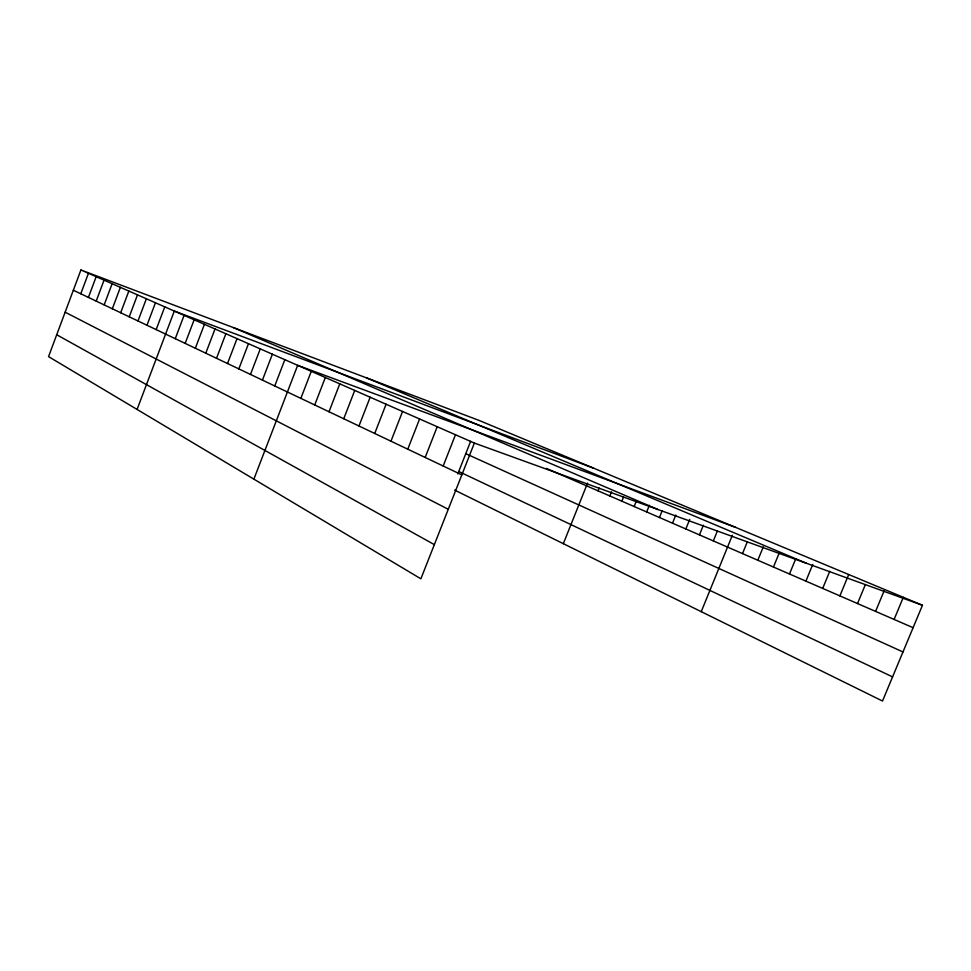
<?xml version="1.0" encoding="UTF-8"?>
<svg xmlns="http://www.w3.org/2000/svg" width="971" height="971" viewBox="0 0 971 971"><rect width="100%" height="100%" fill="white"/><g stroke="black" fill="none" stroke-linecap="round" stroke-linejoin="round"><path stroke-width="1.46" d="M80.909 269.974L48.55 356.612L420.88 578.801L474.37 443.067L80.909 269.974L478.897 420.346L922.45 605.273L882.505 701.026L454.586 490.064M80.787 293.788L88.446 273.288M88.41 297.405L96.165 276.686M96.202 301.107L104.055 280.146M104.176 304.894L112.126 283.702M112.333 308.778L120.38 287.331M120.683 312.747L128.84 291.057M129.24 316.813L137.494 294.868M137.991 320.976L146.366 298.765M146.973 325.236L155.457 302.758M156.161 329.606L164.767 306.86M137.081 409.434L174.307 311.06L593.536 468.143M175.253 338.685L184.089 315.369M185.17 343.394L194.139 319.787M195.353 348.225L204.432 324.314M205.791 353.189L215.016 328.963M216.521 358.287L225.867 333.745M227.53 363.53L237.021 338.648M238.842 368.907L248.479 343.685M250.482 374.43L260.264 348.868M262.437 380.122L272.378 354.209M274.744 385.973L284.843 359.683M253.88 479.14L297.672 365.327L735.581 527.362M300.852 398.377L311.278 371.323M314.713 404.956L325.321 377.488M328.999 411.753L339.789 383.861M343.746 418.756L354.731 390.439M358.979 426.002L370.157 397.224M374.709 433.479L386.094 404.227M390.961 441.198L402.564 411.473M407.771 449.185L419.593 418.974M425.164 457.462L437.217 426.718M443.177 466.019L455.472 434.753M457.778 473.957L470.644 441.295M563.338 543.675L587.552 483.097M598.039 490.841L599.143 488.085M609.837 495.963L611.499 491.799M621.877 501.182L623.552 496.994M634.148 506.522L636.26 501.267M646.674 511.96L649.344 505.333M659.455 517.519L662.161 510.819M672.515 523.187L675.792 515.067M685.842 528.977L689.713 519.412M699.448 534.887L703.368 525.226M713.345 540.92L717.314 531.161M701.244 611.669L732.365 535.252M742.512 553.591L747.391 541.624M757.817 560.231L763.303 546.794M773.462 567.04L779.033 553.446M789.496 573.995L795.698 558.871M805.894 581.119L812.763 564.43M822.692 588.414L829.756 571.264M839.891 595.891L848.715 574.529M857.514 603.549L865.355 584.639M875.587 611.39L884.096 590.89M894.109 619.437L903.321 597.299M474.37 443.067L922.45 605.273M366.977 378.059L806.428 563.277M233.234 327.518L657.986 509.532M546.37 468.398L913.104 627.691M465.777 453.675L902.981 651.942M458.749 471.493L892.58 676.884M73.335 290.244L461.832 474.88M65.142 312.189L448.274 509.29M56.719 334.752L434.353 544.622"/></g></svg>
